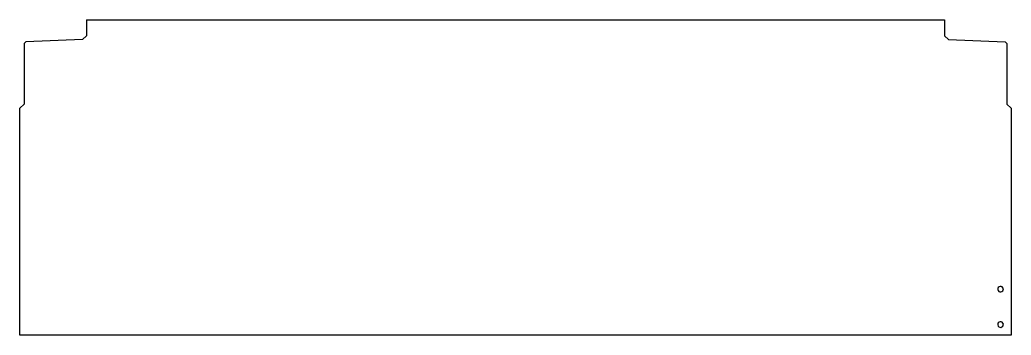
# Model space of a CAD drawing. Header units: millimetres. Extents: x -1150 to -450, y 276 to 498.
import ezdxf

# ---------------------------------------------------------------- set-up
doc = ezdxf.new("R2010")
doc.units = ezdxf.units.MM
doc.layers.add('Shape2DView004', color=7, linetype='CONTINUOUS')

msp = doc.modelspace()

# ---------------------------------------------------------------- linework, layer by layer
at = {"layer": 'Shape2DView004'}
for p, q in [((-1103, 498.5), (-497, 498.5)), ((-1103, 498.5), (-1103, 487.257)), ((-497, 498.5), (-497, 487.257)), ((-1145.71, 483.046), (-1147, 481.757)), ((-1105.71, 484.546), (-1145.71, 483.046)), ((-1103, 487.257), (-1105.71, 484.546)), ((-497, 487.257), (-494.289, 484.546)), ((-494.289, 484.546), (-454.289, 483.046)), ((-454.289, 483.046), (-453, 481.757)), ((-1147, 481.757), (-1147, 439)), ((-453, 481.757), (-453, 439)), ((-1147, 439), (-1150, 436)), ((-1150, 275.75), (-1150, 436)), ((-453, 439), (-450, 436)), ((-450, 436), (-450, 275.75)), ((-450, 275.75), (-1150, 275.75))]:
    msp.add_line(p, q, dxfattribs=at)
for centre in [(-457.5, 308.25), (-457.5, 283.25)]:
    msp.add_ellipse(centre, major_axis=(0.272, -1.981), ratio=1, start_param=0, end_param=6.28318, dxfattribs=at)

doc.saveas('drawing.dxf')
